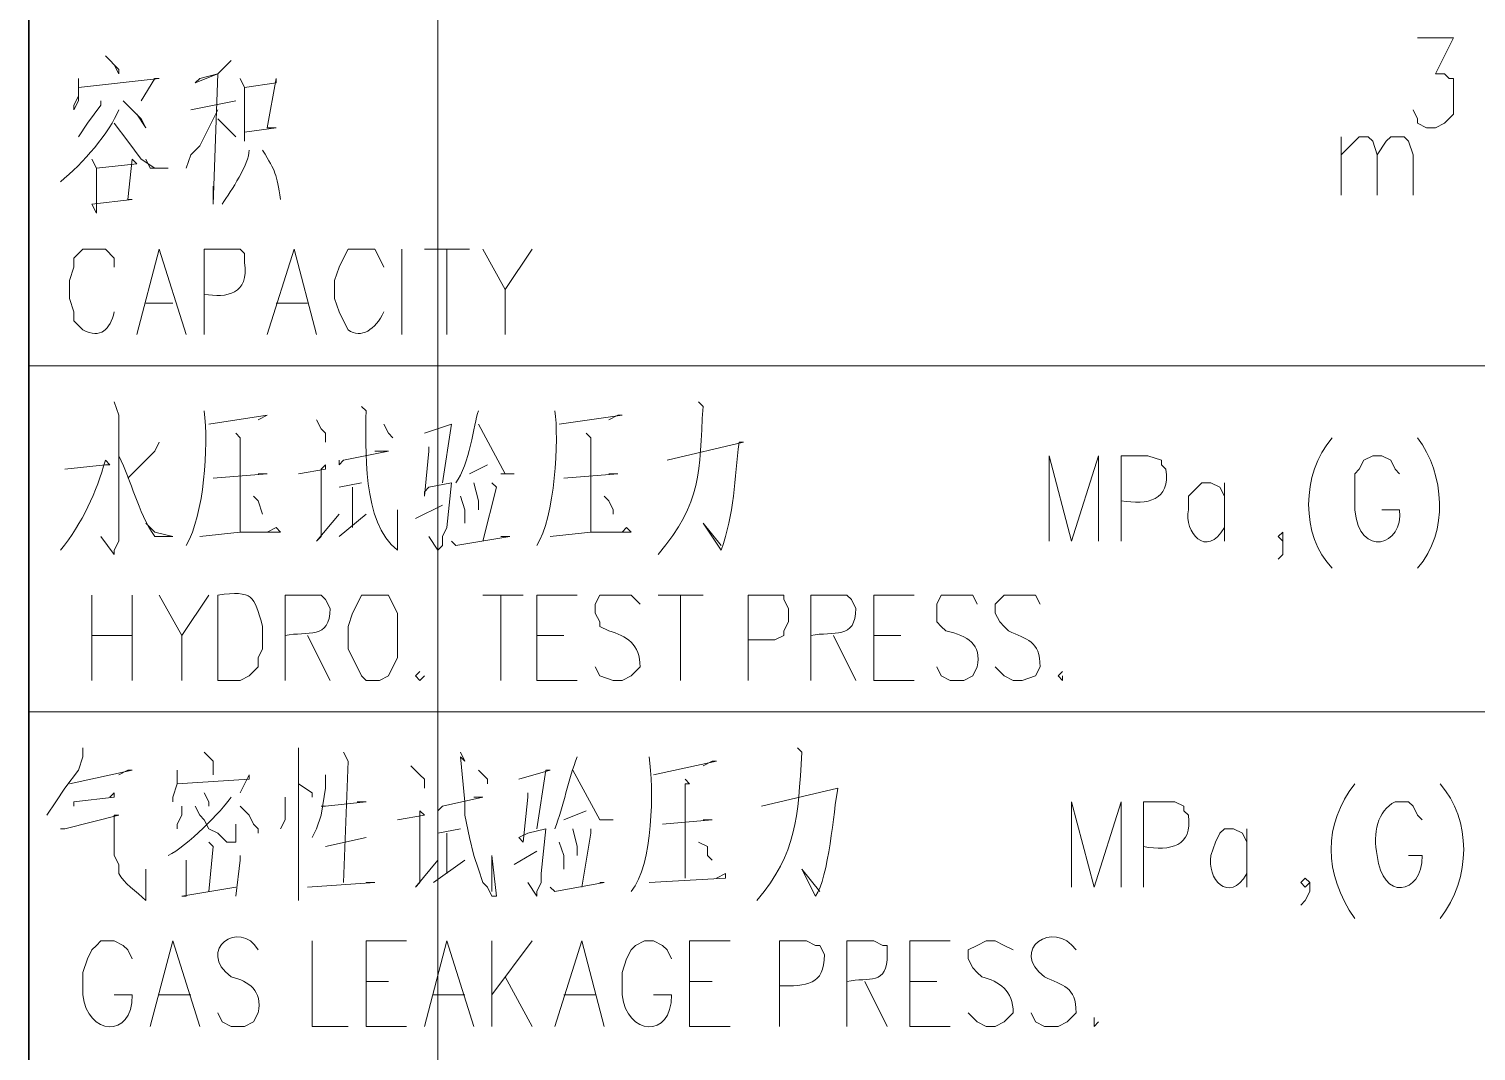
# Model space of a CAD drawing. Header units: millimetres. Extents: x 0 to 825, y 0 to 1167.
# Drawn here: x 560.8 to 618.8, y 979.8 to 1020.7 of the extents above; entities that cross this region are included whole.
import ezdxf

# ---------------------------------------------------------------- set-up
doc = ezdxf.new("R2010")
doc.units = ezdxf.units.MM
doc.layers.add('1', color=7, linetype='Continuous')

msp = doc.modelspace()

# ---------------------------------------------------------------- linework, layer by layer
at = {"layer": '1', "color": 30, "lineweight": 9}
msp.add_lwpolyline([(577.221732, 0.141732), (577.221732, 1166.901732)], dxfattribs=at)
at = {"layer": '1', "color": 0, "lineweight": 25}
msp.add_lwpolyline([(560.841732, 667.581732), (560.841732, 1152.861732), (560.841732, 681.441732)], dxfattribs=at)
at = {"layer": '1', "color": 0, "lineweight": 9}
for points in [[(616.461732, 1020.381732), (617.901732, 1020.381732), (617.181732, 1018.941732), (617.541732, 1018.941732), (617.721732, 1018.761732), (617.901732, 1018.761732), (617.901732, 1018.221732), (617.901732, 1017.861732), (617.901732, 1017.321732), (617.541732, 1016.961732), (617.181732, 1016.781732), (616.821732, 1016.781732), (616.461732, 1016.961732), (616.461732, 1017.141732), (616.281732, 1017.501732)], [(563.901732, 1019.661732), (564.441732, 1019.121732), (564.441732, 1018.941732), (564.261732, 1019.301732)], [(568.941732, 1019.481732), (568.761732, 1019.301732), (568.401732, 1018.941732), (567.681732, 1018.761732), (567.501732, 1018.581732), (568.401732, 1018.941732), (568.221732, 1013.721732), (568.221732, 1014.081732), (568.221732, 1014.441732)], [(562.821732, 1018.761732), (562.821732, 1018.401732), (562.821732, 1018.221732), (562.821732, 1017.861732), (562.641732, 1017.501732), (562.641732, 1017.681732), (562.821732, 1018.041732)], [(562.821732, 1018.401732), (566.061732, 1018.761732), (565.881732, 1018.761732), (565.341732, 1017.861732)], [(569.301732, 1018.761732), (569.481732, 1018.401732), (569.481732, 1016.241732), (569.481732, 1016.601732), (570.741732, 1016.781732), (570.381732, 1016.781732), (570.741732, 1018.761732), (570.741732, 1018.581732), (569.481732, 1018.401732)], [(563.721732, 1017.861732), (563.721732, 1017.681732), (563.181732, 1016.961732), (562.821732, 1016.421732)], [(564.621732, 1017.861732), (565.341732, 1017.141732), (565.521732, 1016.781732), (565.161732, 1017.321732)], [(567.321732, 1017.501732), (569.121732, 1017.861732)], [(568.401732, 1017.501732), (568.041732, 1016.781732), (567.681732, 1016.061732), (567.321732, 1015.701732), (567.141732, 1015.161732)], [(564.261732, 1016.961732), (564.801732, 1016.241732), (565.341732, 1015.521732), (565.881732, 1015.161732), (566.421732, 1015.161732), (565.701732, 1015.161732), (565.521732, 1015.521732)], [(568.401732, 1017.141732), (569.121732, 1016.421732)], [(613.401732, 1014.081732), (613.401732, 1016.421732)], [(613.401732, 1015.701732), (613.941732, 1016.241732), (614.121732, 1016.421732), (614.481732, 1016.421732), (614.661732, 1016.241732), (614.841732, 1015.701732), (614.841732, 1014.081732)], [(614.841732, 1015.701732), (615.201732, 1016.241732), (615.381732, 1016.421732), (615.921732, 1016.421732), (616.101732, 1016.241732), (616.281732, 1015.701732), (616.281732, 1014.081732)], [(563.361732, 1015.521732), (563.541732, 1015.161732), (563.541732, 1013.721732), (563.541732, 1013.361732), (563.361732, 1013.721732), (564.981732, 1013.901732), (564.801732, 1013.901732), (564.981732, 1015.521732), (565.161732, 1015.341732), (563.541732, 1015.161732)], [(565.161732, 1008.501732), (566.061732, 1011.921732), (567.141732, 1008.501732)], [(570.381732, 1008.501732), (571.461732, 1011.921732), (572.361732, 1008.501732)], [(575.781732, 1008.501732), (575.781732, 1011.921732)], [(576.681732, 1011.921732), (578.481732, 1011.921732)], [(577.581732, 1011.921732), (577.581732, 1008.501732)], [(579.021732, 1011.921732), (579.921732, 1010.301732), (581.001732, 1011.921732)], [(579.921732, 1010.301732), (579.921732, 1008.501732)], [(565.521732, 1009.761732), (566.601732, 1009.761732)], [(570.741732, 1009.761732), (572.001732, 1009.761732)], [(810.501732, 1007.241732), (560.841732, 1007.241732), (810.501732, 1007.241732)], [(564.261732, 1005.801732), (564.441732, 1005.261732), (564.441732, 1000.221732), (564.261732, 999.861732), (564.261732, 999.681732), (563.721732, 1000.401732), (564.261732, 999.681732)], [(568.041732, 1004.901732), (570.381732, 1005.261732), (570.381732, 1005.261732), (570.021732, 1005.081732)], [(572.361732, 1005.081732), (572.541732, 1004.721732), (572.721732, 1004.541732), (572.721732, 1004.181732)], [(582.081732, 1004.901732), (584.601732, 1005.261732), (584.421732, 1005.261732), (584.061732, 1005.081732)], [(569.121732, 1004.541732), (569.301732, 1004.361732), (569.301732, 1004.361732), (569.301732, 1000.581732)], [(575.061732, 1004.901732), (575.241732, 1004.541732), (575.421732, 1004.361732)], [(576.681732, 1004.541732), (577.761732, 1004.901732), (577.761732, 1004.901732), (577.401732, 1002.561732)], [(578.841732, 1004.901732), (579.921732, 1002.921732), (580.281732, 1002.921732), (579.741732, 1002.921732)], [(583.161732, 1004.541732), (583.341732, 1004.361732), (583.341732, 1004.361732), (583.341732, 1000.581732)], [(566.061732, 1004.181732), (565.881732, 1003.821732), (564.801732, 1002.741732)], [(576.861732, 1004.001732), (576.861732, 1003.821732), (576.681732, 1002.021732), (576.681732, 1002.201732), (576.861732, 1002.381732), (577.761732, 1002.561732), (577.761732, 1002.561732), (577.581732, 1000.761732), (577.401732, 1000.401732), (577.401732, 1000.041732), (577.221732, 999.861732), (576.861732, 1000.401732)], [(573.261732, 1003.461732), (573.261732, 1003.281732), (573.441732, 1003.461732), (575.241732, 1003.821732), (575.061732, 1003.821732), (574.701732, 1003.821732)], [(601.701732, 1000.221732), (601.701732, 1003.641732), (602.601732, 1000.221732), (603.681732, 1003.641732), (603.681732, 1000.221732)], [(568.221732, 1002.741732), (570.381732, 1002.921732), (570.201732, 1002.921732), (570.021732, 1002.921732)], [(571.641732, 1002.921732), (572.721732, 1003.101732), (572.721732, 1003.281732), (572.541732, 1003.101732), (572.541732, 1000.401732), (572.361732, 1000.221732), (573.261732, 1001.301732)], [(579.201732, 1003.281732), (578.481732, 1002.921732)], [(582.261732, 1002.741732), (584.421732, 1002.921732), (584.241732, 1002.921732), (584.061732, 1002.921732)], [(573.261732, 1002.381732), (574.161732, 1002.561732)], [(573.801732, 1002.381732), (573.801732, 1000.761732)], [(578.661732, 1002.561732), (578.841732, 1001.841732), (578.841732, 1001.481732)], [(579.381732, 1002.561732), (579.561732, 1002.381732), (579.021732, 1000.221732)], [(608.721732, 1002.561732), (608.721732, 1000.221732)], [(569.841732, 1002.021732), (570.021732, 1001.841732), (570.201732, 1001.301732)], [(576.321732, 1001.121732), (577.401732, 1001.661732)], [(578.121732, 1002.021732), (578.301732, 1001.481732), (578.301732, 1000.941732)], [(583.881732, 1002.021732), (584.061732, 1001.841732), (584.241732, 1001.481732), (584.241732, 1001.301732)], [(573.261732, 1000.401732), (574.341732, 1001.301732)], [(565.521732, 1000.941732), (565.881732, 1000.581732)], [(567.681732, 1000.401732), (569.301732, 1000.581732), (570.921732, 1000.581732), (570.741732, 1000.761732), (570.381732, 1000.581732)], [(577.761732, 1000.221732), (577.941732, 1000.041732), (577.941732, 1000.041732), (580.101732, 1000.401732), (579.921732, 1000.401732), (579.741732, 1000.401732)], [(581.721732, 1000.401732), (583.341732, 1000.581732), (584.961732, 1000.581732), (584.781732, 1000.761732), (584.601732, 1000.581732)], [(611.061732, 1000.401732), (611.061732, 1000.221732), (610.881732, 1000.401732), (611.061732, 1000.581732), (611.061732, 1000.401732), (611.061732, 1000.041732), (611.061732, 999.681732), (610.881732, 999.501732)], [(563.361732, 994.641732), (563.361732, 998.061732)], [(564.981732, 998.061732), (564.981732, 994.641732)], [(566.061732, 998.061732), (566.961732, 996.441732), (568.041732, 998.061732)], [(574.341732, 998.061732), (574.161732, 998.061732), (573.981732, 997.701732), (573.801732, 997.341732), (573.621732, 996.801732), (573.621732, 995.901732), (573.801732, 995.541732), (573.981732, 995.181732), (574.161732, 994.821732), (574.341732, 994.641732), (574.881732, 994.641732), (575.241732, 994.821732), (575.421732, 995.181732), (575.601732, 995.541732), (575.601732, 995.901732), (575.601732, 996.801732), (575.601732, 997.341732), (575.421732, 997.701732), (575.241732, 998.061732), (574.881732, 998.061732), (574.341732, 998.061732)], [(579.021732, 998.061732), (580.641732, 998.061732)], [(579.741732, 998.061732), (579.741732, 994.641732)], [(581.181732, 994.641732), (581.181732, 998.061732), (582.801732, 998.061732)], [(586.041732, 998.061732), (587.841732, 998.061732)], [(586.941732, 998.061732), (586.941732, 994.641732)], [(589.641732, 994.641732), (589.641732, 998.061732), (590.721732, 998.061732), (591.081732, 998.061732), (591.081732, 997.881732), (591.261732, 997.521732), (591.261732, 996.981732), (591.081732, 996.621732), (591.081732, 996.441732), (590.721732, 996.261732), (589.641732, 996.261732)], [(594.681732, 994.641732), (594.681732, 998.061732), (596.301732, 998.061732)], [(563.361732, 996.441732), (564.981732, 996.441732)], [(566.961732, 996.441732), (566.961732, 994.641732)], [(572.001732, 996.441732), (572.901732, 994.641732)], [(581.181732, 996.441732), (582.261732, 996.441732)], [(593.061732, 996.441732), (593.961732, 994.641732)], [(594.681732, 996.441732), (595.761732, 996.441732)], [(576.501732, 995.001732), (576.321732, 994.821732), (576.501732, 994.641732), (576.681732, 994.821732)], [(581.181732, 994.641732), (582.801732, 994.641732)], [(594.681732, 994.641732), (596.301732, 994.641732)], [(602.241732, 995.001732), (602.061732, 994.821732), (602.241732, 994.641732), (602.241732, 994.821732)], [(810.501732, 993.381732), (560.841732, 993.381732)], [(810.501732, 993.381732), (560.841732, 993.381732)], [(563.001732, 991.941732), (563.001732, 991.581732), (562.821732, 991.041732), (562.281732, 990.321732), (561.921732, 989.781732), (561.561732, 989.241732)], [(567.861732, 991.761732), (568.221732, 991.401732), (568.221732, 990.861732)], [(571.641732, 991.941732), (571.641732, 991.581732), (571.641732, 985.821732), (571.641732, 986.361732), (571.641732, 986.721732)], [(573.441732, 991.761732), (573.621732, 991.401732), (573.441732, 986.541732)], [(578.121732, 991.761732), (578.301732, 991.401732), (578.121732, 991.581732), (578.301732, 989.781732), (578.301732, 989.241732), (578.481732, 988.341732), (578.661732, 987.621732), (578.841732, 987.081732), (579.021732, 986.541732), (579.201732, 986.361732), (579.381732, 986.001732), (579.561732, 986.001732), (579.381732, 987.621732), (579.381732, 986.181732)], [(576.141732, 991.221732), (576.501732, 990.861732), (576.681732, 990.681732), (576.681732, 990.321732)], [(585.861732, 990.861732), (588.381732, 991.401732), (588.201732, 991.401732), (587.841732, 991.221732)], [(562.461732, 990.501732), (564.981732, 991.041732), (564.801732, 991.041732), (564.441732, 990.861732)], [(566.781732, 991.041732), (566.781732, 990.501732), (566.601732, 989.961732), (566.601732, 989.781732)], [(566.781732, 990.501732), (569.661732, 990.681732), (569.661732, 990.861732), (569.301732, 990.141732)], [(572.721732, 990.861732), (572.721732, 990.321732), (572.541732, 989.241732), (572.361732, 988.701732), (572.181732, 988.341732)], [(578.841732, 991.041732), (579.201732, 990.681732), (579.201732, 990.501732)], [(580.461732, 990.681732), (581.721732, 991.041732), (581.541732, 991.041732), (581.181732, 988.701732)], [(582.621732, 991.041732), (583.701732, 989.061732), (584.241732, 989.061732), (583.701732, 989.061732)], [(587.121732, 990.681732), (587.301732, 990.501732), (587.121732, 990.501732), (587.121732, 986.721732)], [(562.641732, 989.781732), (562.641732, 989.601732), (562.641732, 989.781732), (564.261732, 989.961732), (564.261732, 990.141732), (564.081732, 989.961732)], [(567.861732, 990.141732), (568.041732, 989.781732), (568.041732, 989.601732)], [(571.101732, 989.961732), (571.101732, 989.601732), (571.101732, 989.241732), (571.101732, 989.061732), (570.921732, 988.701732)], [(571.641732, 990.501732), (572.181732, 990.141732), (572.181732, 989.961732)], [(577.221732, 989.601732), (577.221732, 989.421732), (577.401732, 989.601732), (579.021732, 989.961732), (578.841732, 989.961732), (578.661732, 989.961732)], [(580.821732, 990.141732), (580.821732, 989.961732), (580.641732, 988.161732), (580.461732, 988.341732), (580.821732, 988.521732), (581.541732, 988.701732), (581.541732, 988.701732), (581.361732, 986.901732), (581.361732, 986.541732), (581.181732, 986.181732), (581.181732, 986.001732), (580.821732, 986.541732)], [(566.961732, 989.601732), (566.961732, 989.241732), (566.781732, 988.881732), (566.781732, 988.701732), (566.781732, 988.701732)], [(567.501732, 989.601732), (567.681732, 989.241732), (567.861732, 989.061732), (568.041732, 988.701732), (568.401732, 988.521732), (568.761732, 988.161732), (568.941732, 988.161732), (569.121732, 988.161732), (569.121732, 988.881732), (569.121732, 988.161732)], [(569.301732, 989.601732), (569.661732, 989.241732), (569.841732, 988.881732), (570.021732, 988.701732), (570.021732, 988.521732)], [(572.541732, 989.601732), (572.721732, 989.601732), (574.341732, 989.781732), (574.341732, 989.781732), (573.981732, 989.781732)], [(575.601732, 989.061732), (576.681732, 989.241732), (576.501732, 989.421732), (576.501732, 989.241732), (576.501732, 986.541732), (576.321732, 986.361732), (577.221732, 987.441732)], [(583.161732, 989.421732), (582.261732, 989.061732)], [(602.601732, 986.361732), (602.601732, 989.781732), (603.501732, 986.361732), (604.581732, 989.781732), (604.581732, 986.361732)], [(586.221732, 988.881732), (588.201732, 989.061732), (588.201732, 989.061732), (587.841732, 989.061732)], [(572.721732, 987.981732), (574.341732, 988.341732)], [(577.221732, 988.521732), (578.121732, 988.701732)], [(577.581732, 988.521732), (577.581732, 986.901732)], [(582.621732, 988.701732), (582.801732, 987.981732), (582.801732, 987.621732)], [(583.341732, 988.701732), (583.341732, 988.521732), (582.981732, 986.361732)], [(609.621732, 988.701732), (609.621732, 986.361732)], [(568.041732, 988.161732), (568.221732, 987.981732), (568.041732, 986.181732)], [(580.281732, 987.261732), (581.181732, 987.801732)], [(582.081732, 988.161732), (582.261732, 987.621732), (582.261732, 987.081732)], [(587.661732, 988.161732), (588.021732, 987.981732), (588.021732, 987.621732), (588.201732, 987.441732)], [(567.141732, 987.441732), (567.141732, 987.261732), (567.141732, 986.001732), (566.961732, 986.001732), (569.121732, 986.361732)], [(569.301732, 987.621732), (569.301732, 987.441732), (569.121732, 986.001732)], [(577.041732, 986.541732), (578.301732, 987.441732)], [(572.001732, 986.361732), (574.701732, 986.541732), (574.701732, 986.541732), (574.341732, 986.541732)], [(581.721732, 986.361732), (581.901732, 986.181732), (581.901732, 986.181732), (583.881732, 986.541732), (583.881732, 986.541732), (583.701732, 986.541732)], [(585.681732, 986.541732), (588.741732, 986.721732), (588.741732, 986.901732), (588.381732, 986.721732)], [(612.141732, 986.541732), (611.961732, 986.361732), (611.781732, 986.541732), (611.961732, 986.721732), (612.141732, 986.541732), (612.141732, 986.181732), (611.961732, 985.821732), (611.781732, 985.641732)], [(565.701732, 980.781732), (566.601732, 984.201732), (567.681732, 980.781732)], [(572.181732, 984.201732), (572.181732, 980.781732), (573.621732, 980.781732)], [(574.341732, 980.781732), (574.341732, 984.201732), (575.961732, 984.201732)], [(576.681732, 980.781732), (577.581732, 984.201732), (578.661732, 980.781732)], [(579.381732, 980.781732), (579.381732, 984.201732)], [(581.001732, 984.201732), (579.381732, 982.041732)], [(581.901732, 980.781732), (582.981732, 984.201732), (583.881732, 980.781732)], [(587.301732, 980.781732), (587.301732, 984.201732), (588.921732, 984.201732)], [(596.121732, 980.781732), (596.121732, 984.201732), (597.741732, 984.201732)], [(574.341732, 982.581732), (575.241732, 982.581732)], [(579.921732, 982.761732), (581.001732, 980.781732)], [(587.301732, 982.581732), (588.201732, 982.581732)], [(594.321732, 982.581732), (595.221732, 980.781732)], [(596.121732, 982.581732), (597.201732, 982.581732)], [(566.061732, 982.041732), (567.321732, 982.041732)], [(577.041732, 982.041732), (578.301732, 982.041732)], [(582.261732, 982.041732), (583.521732, 982.041732)], [(574.341732, 980.781732), (575.961732, 980.781732)], [(587.301732, 980.781732), (588.921732, 980.781732)], [(596.121732, 980.781732), (597.741732, 980.781732)], [(603.501732, 981.141732), (603.501732, 980.961732), (603.501732, 980.781732), (603.681732, 980.961732)]]:
    msp.add_lwpolyline(points, dxfattribs=at)
for points in [[(564.441732, 1017.501732), (564.081732, 1016.601732), (563.001732, 1015.341732), (562.101732, 1014.621732)], [(569.661732, 1015.881732), (569.661732, 1015.341732), (568.941732, 1014.261732), (568.581732, 1013.721732)], [(570.201732, 1015.881732), (570.741732, 1014.981732), (570.741732, 1014.981732), (570.921732, 1013.901732)], [(567.861732, 1005.441732), (568.041732, 1004.001732), (567.861732, 1001.301732), (567.141732, 1000.041732)], [(578.841732, 1005.441732), (578.661732, 1004.901732), (578.481732, 1003.281732), (577.941732, 1002.561732)], [(581.901732, 1005.441732), (582.081732, 1004.361732), (581.901732, 1001.121732), (581.181732, 1000.041732)], [(613.041732, 1004.361732), (611.781732, 1002.921732), (611.781732, 1000.401732), (613.041732, 999.141732)], [(616.461732, 1004.361732), (617.541732, 1002.921732), (617.721732, 1000.581732), (616.461732, 999.141732)], [(582.801732, 991.581732), (582.441732, 990.681732), (582.261732, 989.601732), (581.901732, 988.701732)], [(585.681732, 991.581732), (585.861732, 990.321732), (585.861732, 987.261732), (584.961732, 986.181732)], [(568.941732, 989.961732), (568.581732, 989.421732), (567.141732, 987.981732), (566.421732, 987.621732)], [(613.941732, 990.501732), (612.681732, 988.881732), (612.681732, 986.901732), (613.941732, 985.101732)], [(617.361732, 990.501732), (618.621732, 989.061732), (618.621732, 986.721732), (617.361732, 985.101732)]]:
    msp.add_open_spline(points, degree=3, dxfattribs=at)
for points, knots in [([(564.261732, 1011.201732), (564.261732, 1011.201732), (564.261732, 1011.561732), (564.261732, 1011.561732), (564.261732, 1011.561732), (563.901732, 1011.921732), (563.901732, 1011.921732), (563.901732, 1011.921732), (563.721732, 1011.921732), (563.721732, 1011.921732), (563.721732, 1011.921732), (563.181732, 1011.921732), (563.181732, 1011.921732), (563.181732, 1011.921732), (563.001732, 1011.921732), (563.001732, 1011.921732), (563.001732, 1011.921732), (562.641732, 1011.561732), (562.641732, 1011.561732), (562.641732, 1011.561732), (562.641732, 1011.201732), (562.641732, 1011.201732), (562.641732, 1011.201732), (562.461732, 1010.661732), (562.461732, 1010.661732), (562.461732, 1010.661732), (562.461732, 1009.941732), (562.461732, 1009.941732), (562.461732, 1009.941732), (562.641732, 1009.401732), (562.641732, 1009.401732), (562.641732, 1009.401732), (562.641732, 1009.041732), (562.641732, 1009.041732), (562.641732, 1009.041732), (563.001732, 1008.681732), (563.001732, 1008.681732), (563.721732, 1008.321732), (564.081732, 1008.681732), (564.261732, 1009.401732)], [0, 0, 0, 0, 1, 1, 1, 2, 2, 2, 3, 3, 3, 4, 4, 4, 5, 5, 5, 6, 6, 6, 7, 7, 7, 8, 8, 8, 9, 9, 9, 10, 10, 10, 11, 11, 11, 12, 12, 12, 13, 13, 13, 13]), ([(567.861732, 1008.501732), (567.861732, 1008.501732), (567.861732, 1011.921732), (567.861732, 1011.921732), (567.861732, 1011.921732), (568.941732, 1011.921732), (568.941732, 1011.921732), (568.941732, 1011.921732), (569.301732, 1011.921732), (569.301732, 1011.921732), (569.301732, 1011.921732), (569.481732, 1011.741732), (569.481732, 1011.741732), (569.481732, 1011.741732), (569.481732, 1011.381732), (569.481732, 1011.381732), (569.661732, 1010.121732), (568.761732, 1009.941732), (567.861732, 1010.121732)], [0, 0, 0, 0, 1, 1, 1, 2, 2, 2, 3, 3, 3, 4, 4, 4, 5, 5, 5, 6, 6, 6, 6]), ([(575.061732, 1011.201732), (575.061732, 1011.201732), (574.881732, 1011.561732), (574.881732, 1011.561732), (574.881732, 1011.561732), (574.701732, 1011.921732), (574.701732, 1011.921732), (574.701732, 1011.921732), (574.341732, 1011.921732), (574.341732, 1011.921732), (574.341732, 1011.921732), (573.801732, 1011.921732), (573.801732, 1011.921732), (573.801732, 1011.921732), (573.621732, 1011.921732), (573.621732, 1011.921732), (573.621732, 1011.921732), (573.441732, 1011.561732), (573.441732, 1011.561732), (573.441732, 1011.561732), (573.261732, 1011.201732), (573.261732, 1011.201732), (573.261732, 1011.201732), (573.081732, 1010.661732), (573.081732, 1010.661732), (573.081732, 1010.661732), (573.081732, 1009.941732), (573.081732, 1009.941732), (573.081732, 1009.941732), (573.261732, 1009.401732), (573.261732, 1009.401732), (573.261732, 1009.401732), (573.441732, 1009.041732), (573.441732, 1009.041732), (573.441732, 1009.041732), (573.621732, 1008.681732), (573.621732, 1008.681732), (574.161732, 1008.321732), (574.701732, 1008.681732), (575.061732, 1009.401732)], [0, 0, 0, 0, 1, 1, 1, 2, 2, 2, 3, 3, 3, 4, 4, 4, 5, 5, 5, 6, 6, 6, 7, 7, 7, 8, 8, 8, 9, 9, 9, 10, 10, 10, 11, 11, 11, 12, 12, 12, 13, 13, 13, 13]), ([(574.161732, 1005.621732), (574.161732, 1005.621732), (574.341732, 1005.441732), (574.341732, 1005.441732), (574.341732, 1005.441732), (574.341732, 1005.441732), (574.341732, 1005.441732), (574.341732, 1004.001732), (574.161732, 1000.941732), (575.601732, 999.861732), (575.601732, 999.861732), (575.601732, 1001.481732), (575.601732, 1001.481732), (575.601732, 1001.481732), (575.601732, 1000.041732), (575.601732, 1000.041732)], [0, 0, 0, 0, 1, 1, 1, 2, 2, 2, 3, 3, 3, 4, 4, 4, 5, 5, 5, 5]), ([(587.661732, 1005.801732), (587.661732, 1005.801732), (587.841732, 1005.621732), (587.841732, 1005.621732), (587.841732, 1005.621732), (587.841732, 1005.621732), (587.841732, 1005.621732), (587.661732, 1002.921732), (587.841732, 1001.841732), (586.041732, 999.681732)], [0, 0, 0, 0, 1, 1, 1, 2, 2, 2, 3, 3, 3, 3]), ([(586.401732, 1003.461732), (586.401732, 1003.461732), (589.461732, 1004.181732), (589.461732, 1004.181732), (589.461732, 1004.181732), (589.281732, 1004.181732), (589.281732, 1004.181732), (589.101732, 1002.741732), (589.101732, 1001.301732), (588.561732, 999.861732), (588.561732, 999.861732), (587.841732, 1000.941732), (587.841732, 1000.941732), (587.841732, 1000.941732), (588.561732, 1000.041732), (588.561732, 1000.041732)], [0, 0, 0, 0, 1, 1, 1, 2, 2, 2, 3, 3, 3, 4, 4, 4, 5, 5, 5, 5]), ([(562.281732, 1003.101732), (562.281732, 1003.101732), (563.901732, 1003.281732), (563.901732, 1003.281732), (563.901732, 1003.281732), (564.081732, 1003.281732), (564.081732, 1003.281732), (564.081732, 1003.281732), (563.901732, 1003.461732), (563.901732, 1003.461732), (563.541732, 1002.201732), (563.001732, 1000.941732), (562.101732, 999.861732)], [0, 0, 0, 0, 1, 1, 1, 2, 2, 2, 3, 3, 3, 4, 4, 4, 4]), ([(564.441732, 1003.641732), (564.981732, 1002.561732), (565.161732, 1001.481732), (565.881732, 1000.401732), (565.881732, 1000.401732), (566.601732, 1000.401732), (566.601732, 1000.401732), (566.601732, 1000.401732), (565.881732, 1000.581732), (565.881732, 1000.581732)], [0, 0, 0, 0, 1, 1, 1, 2, 2, 2, 3, 3, 3, 3]), ([(604.581732, 1000.221732), (604.581732, 1000.221732), (604.581732, 1003.641732), (604.581732, 1003.641732), (604.581732, 1003.641732), (605.661732, 1003.641732), (605.661732, 1003.641732), (605.661732, 1003.641732), (606.201732, 1003.461732), (606.201732, 1003.461732), (606.201732, 1003.461732), (606.201732, 1003.281732), (606.201732, 1003.281732), (606.201732, 1003.281732), (606.381732, 1003.101732), (606.381732, 1003.101732), (606.561732, 1001.841732), (605.661732, 1001.661732), (604.581732, 1001.841732)], [0, 0, 0, 0, 1, 1, 1, 2, 2, 2, 3, 3, 3, 4, 4, 4, 5, 5, 5, 6, 6, 6, 6]), ([(615.741732, 1002.921732), (615.741732, 1002.921732), (615.561732, 1003.101732), (615.561732, 1003.101732), (615.561732, 1003.101732), (615.381732, 1003.461732), (615.381732, 1003.461732), (615.381732, 1003.461732), (615.021732, 1003.641732), (615.021732, 1003.641732), (615.021732, 1003.641732), (614.661732, 1003.641732), (614.661732, 1003.641732), (614.661732, 1003.641732), (614.301732, 1003.461732), (614.301732, 1003.461732), (614.301732, 1003.461732), (614.121732, 1003.101732), (614.121732, 1003.101732), (614.121732, 1003.101732), (613.941732, 1002.921732), (613.941732, 1002.921732), (613.941732, 1002.921732), (613.941732, 1002.381732), (613.941732, 1002.381732), (613.941732, 1002.381732), (613.941732, 1001.481732), (613.941732, 1001.481732), (614.121732, 999.501732), (615.921732, 1000.041732), (615.741732, 1001.481732), (615.741732, 1001.481732), (615.021732, 1001.481732), (615.021732, 1001.481732)], [0, 0, 0, 0, 1, 1, 1, 2, 2, 2, 3, 3, 3, 4, 4, 4, 5, 5, 5, 6, 6, 6, 7, 7, 7, 8, 8, 8, 9, 9, 9, 10, 10, 10, 11, 11, 11, 11]), ([(608.721732, 1002.021732), (608.721732, 1002.021732), (608.541732, 1002.381732), (608.541732, 1002.381732), (608.541732, 1002.381732), (608.181732, 1002.561732), (608.181732, 1002.561732), (608.181732, 1002.561732), (607.821732, 1002.561732), (607.821732, 1002.561732), (607.821732, 1002.561732), (607.641732, 1002.381732), (607.641732, 1002.381732), (607.641732, 1002.381732), (607.281732, 1002.021732), (607.281732, 1002.021732), (607.281732, 1002.021732), (607.281732, 1001.481732), (607.281732, 1001.481732), (607.101732, 1000.581732), (608.001732, 999.501732), (608.721732, 1000.761732)], [0, 0, 0, 0, 1, 1, 1, 2, 2, 2, 3, 3, 3, 4, 4, 4, 5, 5, 5, 6, 6, 6, 7, 7, 7, 7]), ([(568.401732, 994.641732), (568.401732, 994.641732), (568.401732, 998.061732), (568.401732, 998.061732), (569.841732, 998.241732), (569.841732, 998.061732), (570.201732, 996.801732), (570.201732, 996.801732), (570.201732, 995.901732), (570.201732, 995.901732), (570.201732, 995.901732), (570.021732, 995.541732), (570.021732, 995.541732), (570.021732, 995.541732), (570.021732, 995.181732), (570.021732, 995.181732), (570.021732, 995.181732), (569.661732, 994.821732), (569.661732, 994.821732), (569.661732, 994.821732), (569.301732, 994.641732), (569.301732, 994.641732), (569.301732, 994.641732), (568.401732, 994.641732), (568.401732, 994.641732)], [0, 0, 0, 0, 1, 1, 1, 2, 2, 2, 3, 3, 3, 4, 4, 4, 5, 5, 5, 6, 6, 6, 7, 7, 7, 8, 8, 8, 8]), ([(571.101732, 994.641732), (571.101732, 994.641732), (571.101732, 998.061732), (571.101732, 998.061732), (571.101732, 998.061732), (572.181732, 998.061732), (572.181732, 998.061732), (572.181732, 998.061732), (572.541732, 998.061732), (572.541732, 998.061732), (572.541732, 998.061732), (572.721732, 997.881732), (572.721732, 997.881732), (572.721732, 997.881732), (572.901732, 997.521732), (572.901732, 997.521732), (572.901732, 996.261732), (572.001732, 996.621732), (571.101732, 996.441732)], [0, 0, 0, 0, 1, 1, 1, 2, 2, 2, 3, 3, 3, 4, 4, 4, 5, 5, 5, 6, 6, 6, 6]), ([(585.321732, 997.701732), (585.321732, 997.701732), (584.961732, 998.061732), (584.961732, 998.061732), (584.961732, 998.061732), (584.601732, 998.061732), (584.601732, 998.061732), (584.601732, 998.061732), (584.241732, 998.061732), (584.241732, 998.061732), (584.241732, 998.061732), (583.701732, 998.061732), (583.701732, 998.061732), (583.701732, 998.061732), (583.521732, 997.701732), (583.521732, 997.701732), (583.521732, 997.701732), (583.521732, 997.341732), (583.521732, 997.341732), (583.521732, 997.341732), (583.701732, 996.981732), (583.701732, 996.981732), (583.701732, 996.981732), (583.701732, 996.801732), (583.701732, 996.801732), (583.701732, 996.801732), (584.061732, 996.621732), (584.061732, 996.621732), (584.781732, 996.441732), (585.321732, 996.081732), (585.321732, 995.181732), (585.321732, 995.181732), (584.961732, 994.821732), (584.961732, 994.821732), (584.961732, 994.821732), (584.601732, 994.641732), (584.601732, 994.641732), (584.601732, 994.641732), (584.241732, 994.641732), (584.241732, 994.641732), (584.241732, 994.641732), (583.701732, 994.821732), (583.701732, 994.821732), (583.701732, 994.821732), (583.521732, 995.181732), (583.521732, 995.181732)], [0, 0, 0, 0, 1, 1, 1, 2, 2, 2, 3, 3, 3, 4, 4, 4, 5, 5, 5, 6, 6, 6, 7, 7, 7, 8, 8, 8, 9, 9, 9, 10, 10, 10, 11, 11, 11, 12, 12, 12, 13, 13, 13, 14, 14, 14, 15, 15, 15, 15]), ([(592.161732, 994.641732), (592.161732, 994.641732), (592.161732, 998.061732), (592.161732, 998.061732), (592.161732, 998.061732), (593.241732, 998.061732), (593.241732, 998.061732), (593.241732, 998.061732), (593.601732, 998.061732), (593.601732, 998.061732), (593.601732, 998.061732), (593.781732, 997.881732), (593.781732, 997.881732), (593.781732, 997.881732), (593.961732, 997.521732), (593.961732, 997.521732), (593.961732, 996.261732), (593.061732, 996.621732), (592.161732, 996.441732)], [0, 0, 0, 0, 1, 1, 1, 2, 2, 2, 3, 3, 3, 4, 4, 4, 5, 5, 5, 6, 6, 6, 6]), ([(598.821732, 997.701732), (598.821732, 997.701732), (598.641732, 998.061732), (598.641732, 998.061732), (598.641732, 998.061732), (598.281732, 998.061732), (598.281732, 998.061732), (598.281732, 998.061732), (597.741732, 998.061732), (597.741732, 998.061732), (597.741732, 998.061732), (597.381732, 998.061732), (597.381732, 998.061732), (597.381732, 998.061732), (597.201732, 997.701732), (597.201732, 997.701732), (597.201732, 997.701732), (597.201732, 997.341732), (597.201732, 997.341732), (597.201732, 997.341732), (597.201732, 996.981732), (597.201732, 996.981732), (597.201732, 996.981732), (597.381732, 996.801732), (597.381732, 996.801732), (597.381732, 996.801732), (597.561732, 996.621732), (597.561732, 996.621732), (598.461732, 996.441732), (599.001732, 996.081732), (598.821732, 995.181732), (598.821732, 995.181732), (598.641732, 994.821732), (598.641732, 994.821732), (598.641732, 994.821732), (598.281732, 994.641732), (598.281732, 994.641732), (598.281732, 994.641732), (597.741732, 994.641732), (597.741732, 994.641732), (597.741732, 994.641732), (597.381732, 994.821732), (597.381732, 994.821732), (597.381732, 994.821732), (597.201732, 995.181732), (597.201732, 995.181732)], [0, 0, 0, 0, 1, 1, 1, 2, 2, 2, 3, 3, 3, 4, 4, 4, 5, 5, 5, 6, 6, 6, 7, 7, 7, 8, 8, 8, 9, 9, 9, 10, 10, 10, 11, 11, 11, 12, 12, 12, 13, 13, 13, 14, 14, 14, 15, 15, 15, 15]), ([(601.341732, 997.701732), (601.341732, 997.701732), (601.161732, 998.061732), (601.161732, 998.061732), (601.161732, 998.061732), (600.621732, 998.061732), (600.621732, 998.061732), (600.621732, 998.061732), (600.261732, 998.061732), (600.261732, 998.061732), (600.261732, 998.061732), (599.901732, 998.061732), (599.901732, 998.061732), (599.901732, 998.061732), (599.541732, 997.701732), (599.541732, 997.701732), (599.541732, 997.701732), (599.541732, 997.341732), (599.541732, 997.341732), (599.541732, 997.341732), (599.721732, 996.981732), (599.721732, 996.981732), (599.721732, 996.981732), (599.901732, 996.801732), (599.901732, 996.801732), (599.901732, 996.801732), (600.081732, 996.621732), (600.081732, 996.621732), (600.801732, 996.261732), (601.341732, 996.261732), (601.341732, 995.181732), (601.341732, 995.181732), (601.161732, 994.821732), (601.161732, 994.821732), (601.161732, 994.821732), (600.621732, 994.641732), (600.621732, 994.641732), (600.621732, 994.641732), (600.261732, 994.641732), (600.261732, 994.641732), (600.261732, 994.641732), (599.901732, 994.821732), (599.901732, 994.821732), (599.901732, 994.821732), (599.541732, 995.181732), (599.541732, 995.181732)], [0, 0, 0, 0, 1, 1, 1, 2, 2, 2, 3, 3, 3, 4, 4, 4, 5, 5, 5, 6, 6, 6, 7, 7, 7, 8, 8, 8, 9, 9, 9, 10, 10, 10, 11, 11, 11, 12, 12, 12, 13, 13, 13, 14, 14, 14, 15, 15, 15, 15]), ([(591.621732, 991.941732), (591.621732, 991.941732), (591.801732, 991.761732), (591.801732, 991.761732), (591.801732, 991.761732), (591.801732, 991.761732), (591.801732, 991.761732), (591.621732, 989.061732), (591.621732, 987.801732), (590.001732, 985.821732)], [0, 0, 0, 0, 1, 1, 1, 2, 2, 2, 3, 3, 3, 3]), ([(590.181732, 989.601732), (590.181732, 989.601732), (593.241732, 990.321732), (593.241732, 990.321732), (593.241732, 990.321732), (593.241732, 990.321732), (593.241732, 990.321732), (593.061732, 989.421732), (592.881732, 986.721732), (592.341732, 986.001732), (592.341732, 986.001732), (591.801732, 987.081732), (591.801732, 987.081732), (591.801732, 987.081732), (592.521732, 986.181732), (592.521732, 986.181732)], [0, 0, 0, 0, 1, 1, 1, 2, 2, 2, 3, 3, 3, 4, 4, 4, 5, 5, 5, 5]), ([(605.481732, 986.361732), (605.481732, 986.361732), (605.481732, 989.781732), (605.481732, 989.781732), (605.481732, 989.781732), (606.741732, 989.781732), (606.741732, 989.781732), (606.741732, 989.781732), (607.101732, 989.601732), (607.101732, 989.601732), (607.101732, 989.601732), (607.101732, 989.421732), (607.101732, 989.421732), (607.101732, 989.421732), (607.281732, 989.241732), (607.281732, 989.241732), (607.461732, 987.981732), (606.561732, 987.801732), (605.481732, 987.981732)], [0, 0, 0, 0, 1, 1, 1, 2, 2, 2, 3, 3, 3, 4, 4, 4, 5, 5, 5, 6, 6, 6, 6]), ([(616.641732, 989.061732), (616.641732, 989.061732), (616.461732, 989.241732), (616.461732, 989.241732), (616.461732, 989.241732), (616.281732, 989.601732), (616.281732, 989.601732), (616.281732, 989.601732), (616.101732, 989.781732), (616.101732, 989.781732), (616.101732, 989.781732), (615.561732, 989.781732), (615.561732, 989.781732), (614.841732, 989.421732), (614.661732, 988.521732), (614.841732, 987.621732), (615.021732, 985.821732), (616.641732, 986.001732), (616.641732, 987.621732), (616.641732, 987.621732), (616.101732, 987.621732), (616.101732, 987.621732)], [0, 0, 0, 0, 1, 1, 1, 2, 2, 2, 3, 3, 3, 4, 4, 4, 5, 5, 5, 6, 6, 6, 7, 7, 7, 7]), ([(562.101732, 988.701732), (562.101732, 988.701732), (562.101732, 988.701732), (562.101732, 988.701732), (562.101732, 988.701732), (562.281732, 988.701732), (562.281732, 988.701732), (562.281732, 988.701732), (564.441732, 989.241732), (564.441732, 989.241732), (564.441732, 989.241732), (564.261732, 989.241732), (564.261732, 989.241732), (564.261732, 989.241732), (564.261732, 988.341732), (564.261732, 988.341732), (564.261732, 988.341732), (564.261732, 987.981732), (564.261732, 987.981732), (564.261732, 987.981732), (564.261732, 987.621732), (564.261732, 987.621732), (564.261732, 987.621732), (564.441732, 987.261732), (564.441732, 987.261732), (564.441732, 987.261732), (564.441732, 986.901732), (564.441732, 986.901732), (564.621732, 986.541732), (565.161732, 986.181732), (565.521732, 985.821732), (565.521732, 985.821732), (565.521732, 987.081732), (565.521732, 987.081732), (565.521732, 987.081732), (565.521732, 986.001732), (565.521732, 986.001732)], [0, 0, 0, 0, 1, 1, 1, 2, 2, 2, 3, 3, 3, 4, 4, 4, 5, 5, 5, 6, 6, 6, 7, 7, 7, 8, 8, 8, 9, 9, 9, 10, 10, 10, 11, 11, 11, 12, 12, 12, 12]), ([(609.621732, 988.161732), (609.621732, 988.161732), (609.441732, 988.521732), (609.441732, 988.521732), (609.441732, 988.521732), (609.081732, 988.701732), (609.081732, 988.701732), (609.081732, 988.701732), (608.721732, 988.701732), (608.721732, 988.701732), (608.721732, 988.701732), (608.541732, 988.521732), (608.541732, 988.521732), (608.541732, 988.521732), (608.361732, 988.161732), (608.361732, 988.161732), (608.361732, 988.161732), (608.181732, 987.621732), (608.181732, 987.621732), (608.001732, 986.721732), (608.901732, 985.641732), (609.621732, 986.901732)], [0, 0, 0, 0, 1, 1, 1, 2, 2, 2, 3, 3, 3, 4, 4, 4, 5, 5, 5, 6, 6, 6, 7, 7, 7, 7]), ([(570.021732, 983.841732), (569.301732, 985.101732), (567.501732, 983.841732), (568.941732, 982.761732), (569.661732, 982.581732), (570.201732, 982.221732), (570.021732, 981.321732), (570.021732, 981.321732), (569.841732, 980.961732), (569.841732, 980.961732), (569.841732, 980.961732), (569.481732, 980.781732), (569.481732, 980.781732), (569.481732, 980.781732), (568.941732, 980.781732), (568.941732, 980.781732), (568.941732, 980.781732), (568.581732, 980.961732), (568.581732, 980.961732), (568.581732, 980.961732), (568.401732, 981.321732), (568.401732, 981.321732)], [0, 0, 0, 0, 1, 1, 1, 2, 2, 2, 3, 3, 3, 4, 4, 4, 5, 5, 5, 6, 6, 6, 7, 7, 7, 7]), ([(602.781732, 983.841732), (601.881732, 985.101732), (600.081732, 983.841732), (601.521732, 982.761732), (602.241732, 982.401732), (602.781732, 982.401732), (602.781732, 981.321732), (602.781732, 981.321732), (602.421732, 980.961732), (602.421732, 980.961732), (602.421732, 980.961732), (602.061732, 980.781732), (602.061732, 980.781732), (602.061732, 980.781732), (601.521732, 980.781732), (601.521732, 980.781732), (601.521732, 980.781732), (601.161732, 980.961732), (601.161732, 980.961732), (601.161732, 980.961732), (600.981732, 981.321732), (600.981732, 981.321732)], [0, 0, 0, 0, 1, 1, 1, 2, 2, 2, 3, 3, 3, 4, 4, 4, 5, 5, 5, 6, 6, 6, 7, 7, 7, 7]), ([(564.981732, 983.481732), (564.981732, 983.481732), (564.801732, 983.841732), (564.801732, 983.841732), (564.801732, 983.841732), (564.621732, 984.021732), (564.621732, 984.021732), (564.621732, 984.021732), (564.261732, 984.201732), (564.261732, 984.201732), (564.261732, 984.201732), (563.721732, 984.201732), (563.721732, 984.201732), (563.721732, 984.201732), (563.541732, 984.021732), (563.541732, 984.021732), (563.541732, 984.021732), (563.361732, 983.841732), (563.361732, 983.841732), (563.361732, 983.841732), (563.181732, 983.481732), (563.181732, 983.481732), (563.181732, 983.481732), (563.001732, 982.941732), (563.001732, 982.941732), (563.001732, 982.941732), (563.001732, 982.041732), (563.001732, 982.041732), (563.181732, 980.421732), (564.981732, 980.241732), (564.981732, 982.041732), (564.981732, 982.041732), (564.261732, 982.041732), (564.261732, 982.041732)], [0, 0, 0, 0, 1, 1, 1, 2, 2, 2, 3, 3, 3, 4, 4, 4, 5, 5, 5, 6, 6, 6, 7, 7, 7, 8, 8, 8, 9, 9, 9, 10, 10, 10, 11, 11, 11, 11]), ([(586.581732, 983.481732), (586.581732, 983.481732), (586.401732, 983.841732), (586.401732, 983.841732), (586.401732, 983.841732), (586.221732, 984.021732), (586.221732, 984.021732), (586.221732, 984.021732), (585.861732, 984.201732), (585.861732, 984.201732), (585.861732, 984.201732), (585.501732, 984.201732), (585.501732, 984.201732), (585.501732, 984.201732), (585.141732, 984.021732), (585.141732, 984.021732), (585.141732, 984.021732), (584.961732, 983.841732), (584.961732, 983.841732), (584.961732, 983.841732), (584.781732, 983.481732), (584.781732, 983.481732), (584.781732, 983.481732), (584.601732, 982.941732), (584.601732, 982.941732), (584.601732, 982.941732), (584.601732, 982.041732), (584.601732, 982.041732), (584.781732, 980.421732), (586.581732, 980.241732), (586.581732, 982.041732), (586.581732, 982.041732), (585.861732, 982.041732), (585.861732, 982.041732)], [0, 0, 0, 0, 1, 1, 1, 2, 2, 2, 3, 3, 3, 4, 4, 4, 5, 5, 5, 6, 6, 6, 7, 7, 7, 8, 8, 8, 9, 9, 9, 10, 10, 10, 11, 11, 11, 11]), ([(590.901732, 980.781732), (590.901732, 980.781732), (590.901732, 984.201732), (590.901732, 984.201732), (590.901732, 984.201732), (591.981732, 984.201732), (591.981732, 984.201732), (591.981732, 984.201732), (592.341732, 984.021732), (592.341732, 984.021732), (592.341732, 984.021732), (592.521732, 984.021732), (592.521732, 984.021732), (592.521732, 984.021732), (592.701732, 983.661732), (592.701732, 983.661732), (592.701732, 982.401732), (591.981732, 982.401732), (590.901732, 982.401732)], [0, 0, 0, 0, 1, 1, 1, 2, 2, 2, 3, 3, 3, 4, 4, 4, 5, 5, 5, 6, 6, 6, 6]), ([(593.601732, 980.781732), (593.601732, 980.781732), (593.601732, 984.201732), (593.601732, 984.201732), (593.601732, 984.201732), (594.681732, 984.201732), (594.681732, 984.201732), (594.681732, 984.201732), (595.041732, 984.021732), (595.041732, 984.021732), (595.041732, 984.021732), (595.221732, 984.021732), (595.221732, 984.021732), (595.221732, 984.021732), (595.221732, 983.661732), (595.221732, 983.661732), (595.221732, 982.401732), (594.501732, 982.761732), (593.601732, 982.581732)], [0, 0, 0, 0, 1, 1, 1, 2, 2, 2, 3, 3, 3, 4, 4, 4, 5, 5, 5, 6, 6, 6, 6]), ([(600.261732, 983.841732), (600.261732, 983.841732), (599.901732, 984.021732), (599.901732, 984.021732), (599.901732, 984.021732), (599.541732, 984.201732), (599.541732, 984.201732), (599.541732, 984.201732), (599.181732, 984.201732), (599.181732, 984.201732), (599.181732, 984.201732), (598.821732, 984.021732), (598.821732, 984.021732), (598.821732, 984.021732), (598.461732, 983.841732), (598.461732, 983.841732), (598.461732, 983.841732), (598.461732, 983.481732), (598.461732, 983.481732), (598.461732, 983.481732), (598.641732, 983.121732), (598.641732, 983.121732), (598.641732, 983.121732), (598.821732, 982.941732), (598.821732, 982.941732), (598.821732, 982.941732), (599.001732, 982.761732), (599.001732, 982.761732), (599.721732, 982.581732), (600.261732, 982.221732), (600.261732, 981.321732), (600.261732, 981.321732), (599.901732, 980.961732), (599.901732, 980.961732), (599.901732, 980.961732), (599.541732, 980.781732), (599.541732, 980.781732), (599.541732, 980.781732), (599.181732, 980.781732), (599.181732, 980.781732), (599.181732, 980.781732), (598.821732, 980.961732), (598.821732, 980.961732), (598.821732, 980.961732), (598.461732, 981.321732), (598.461732, 981.321732)], [0, 0, 0, 0, 1, 1, 1, 2, 2, 2, 3, 3, 3, 4, 4, 4, 5, 5, 5, 6, 6, 6, 7, 7, 7, 8, 8, 8, 9, 9, 9, 10, 10, 10, 11, 11, 11, 12, 12, 12, 13, 13, 13, 14, 14, 14, 15, 15, 15, 15])]:
    msp.add_open_spline(points, degree=3, knots=knots, dxfattribs=at)

doc.saveas('drawing.dxf')
